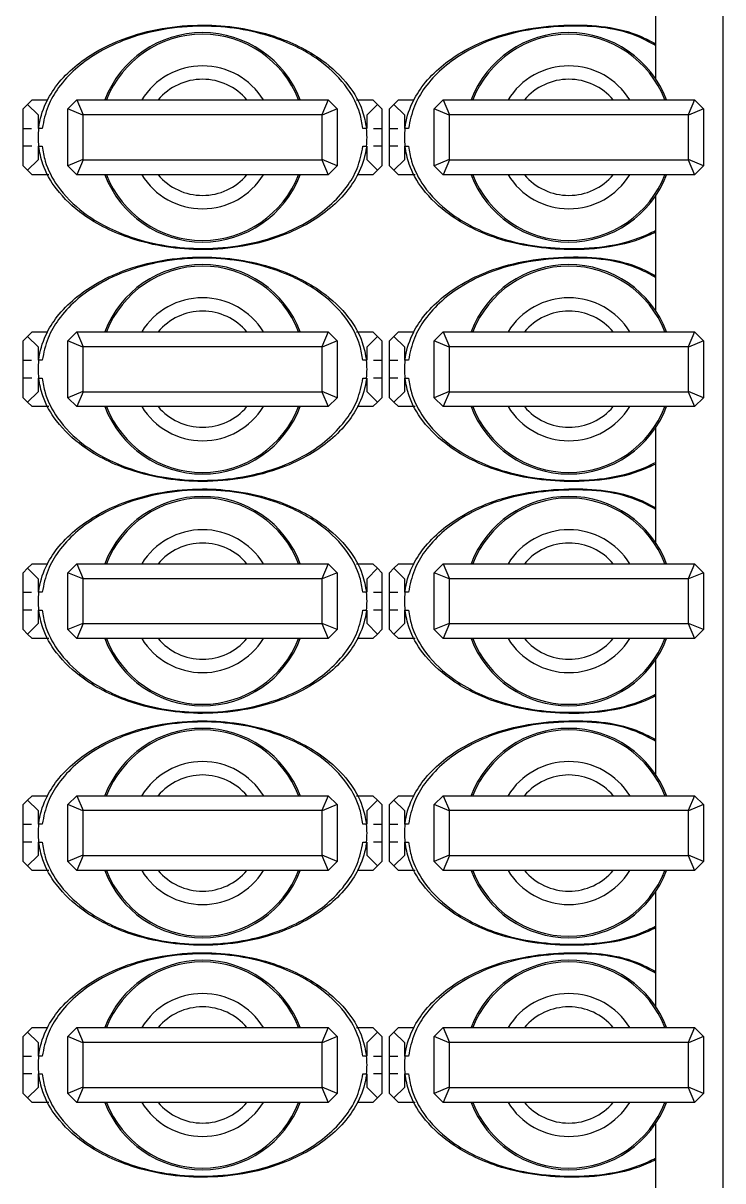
# Model space of a CAD drawing. Header units: millimetres. Extents: x 10 to 584, y 10 to 410.
# Drawn here: x 490.216 to 491.776, y 317.837 to 320.416 of the extents above; entities that cross this region are included whole.
import ezdxf

# ---------------------------------------------------------------- set-up
doc = ezdxf.new("R2010")
doc.units = ezdxf.units.MM

msp = doc.modelspace()

# ---------------------------------------------------------------- linework, layer by layer
at = {"color": 7, "linetype": 'Continuous', "lineweight": 25}
for p, q in [((491.77622, 325.84409), (491.77622, 315.84498)), ((491.62622, 320.54767), (491.62622, 320.29229)), ((490.21622, 320.22498), (490.22622, 320.23498)), ((490.22622, 320.23498), (490.23622, 320.24498)), ((490.22622, 320.23498), (490.24955, 320.21165)), ((490.23622, 320.24498), (490.27145, 320.24498)), ((490.31622, 320.22498), (490.33622, 320.24498)), ((490.33622, 320.24498), (490.89622, 320.24498)), ((490.33622, 320.24498), (490.35003, 320.21165)), ((490.89622, 320.24498), (490.88241, 320.21165)), ((490.89622, 320.24498), (490.91622, 320.22498)), ((490.95925, 320.24498), (490.99622, 320.24498)), ((490.98289, 320.21165), (491.00622, 320.23498)), ((490.99622, 320.24498), (491.00622, 320.23498)), ((491.00622, 320.23498), (491.01622, 320.22498)), ((491.03289, 320.22498), (491.04289, 320.23498)), ((491.04289, 320.23498), (491.05289, 320.24498)), ((491.04289, 320.23498), (491.06622, 320.21165)), ((491.05289, 320.24498), (491.08811, 320.24498)), ((491.13289, 320.22498), (491.15289, 320.24498)), ((491.15289, 320.24498), (491.16669, 320.21165)), ((491.15289, 320.24498), (491.71289, 320.24498)), ((491.71289, 320.24498), (491.69908, 320.21165)), ((491.71289, 320.24498), (491.73289, 320.22498)), ((490.21622, 320.18165), (490.21622, 320.22498)), ((490.24955, 320.21165), (490.24955, 320.18165)), ((490.31622, 320.09831), (490.31622, 320.22498)), ((490.34955, 320.21117), (490.31622, 320.22498)), ((490.35003, 320.21165), (490.34955, 320.21117)), ((490.34955, 320.21117), (490.34955, 320.11212)), ((490.88241, 320.21165), (490.35003, 320.21165)), ((490.88289, 320.21117), (490.88241, 320.21165)), ((490.91622, 320.22498), (490.88289, 320.21117)), ((490.88289, 320.11212), (490.88289, 320.21117)), ((490.91622, 320.22498), (490.91622, 320.09831)), ((490.98289, 320.18165), (490.98289, 320.21165)), ((491.01622, 320.22498), (491.01622, 320.18165)), ((491.03289, 320.18165), (491.03289, 320.22498)), ((491.06622, 320.21165), (491.06622, 320.18165)), ((491.13289, 320.09831), (491.13289, 320.22498)), ((491.16622, 320.21117), (491.13289, 320.22498)), ((491.16669, 320.21165), (491.16622, 320.21117)), ((491.16622, 320.21117), (491.16622, 320.11212)), ((491.69908, 320.21165), (491.16669, 320.21165)), ((491.69955, 320.21117), (491.69908, 320.21165)), ((491.73289, 320.22498), (491.69955, 320.21117)), ((491.69955, 320.11212), (491.69955, 320.21117)), ((491.73289, 320.22498), (491.73289, 320.09831)), ((490.25865, 320.18165), (490.25073, 320.18165)), ((490.98171, 320.18165), (490.97388, 320.18165)), ((491.07532, 320.18165), (491.0674, 320.18165)), ((490.21622, 320.09831), (490.21622, 320.14165)), ((490.24955, 320.14165), (490.24955, 320.11165)), ((490.25073, 320.14165), (490.25857, 320.14165)), ((490.97379, 320.14165), (490.98171, 320.14165)), ((490.98289, 320.11165), (490.98289, 320.14165)), ((491.01622, 320.14165), (491.01622, 320.09831)), ((491.03289, 320.09831), (491.03289, 320.14165)), ((491.06622, 320.14165), (491.06622, 320.11165)), ((491.0674, 320.14165), (491.07523, 320.14165)), ((490.24955, 320.11165), (490.22622, 320.08831)), ((490.34955, 320.11212), (490.31622, 320.09831)), ((490.35003, 320.11165), (490.33622, 320.07831)), ((490.34955, 320.11212), (490.35003, 320.11165)), ((490.35003, 320.11165), (490.88241, 320.11165)), ((490.88241, 320.11165), (490.88289, 320.11212)), ((490.88241, 320.11165), (490.89622, 320.07831)), ((490.91622, 320.09831), (490.88289, 320.11212)), ((491.00622, 320.08831), (490.98289, 320.11165)), ((491.06622, 320.11165), (491.04289, 320.08831)), ((491.16622, 320.11212), (491.13289, 320.09831)), ((491.16669, 320.11165), (491.15289, 320.07831)), ((491.16622, 320.11212), (491.16669, 320.11165)), ((491.16669, 320.11165), (491.69908, 320.11165)), ((491.69908, 320.11165), (491.69955, 320.11212)), ((491.69908, 320.11165), (491.71289, 320.07831)), ((491.73289, 320.09831), (491.69955, 320.11212)), ((490.22622, 320.08831), (490.21622, 320.09831)), ((490.23622, 320.07831), (490.22622, 320.08831)), ((490.27319, 320.07831), (490.23622, 320.07831)), ((490.33622, 320.07831), (490.31622, 320.09831)), ((490.89622, 320.07831), (490.33622, 320.07831)), ((490.91622, 320.09831), (490.89622, 320.07831)), ((490.99622, 320.07831), (490.96099, 320.07831)), ((491.00622, 320.08831), (490.99622, 320.07831)), ((491.01622, 320.09831), (491.00622, 320.08831)), ((491.04289, 320.08831), (491.03289, 320.09831)), ((491.05289, 320.07831), (491.04289, 320.08831)), ((491.08986, 320.07831), (491.05289, 320.07831)), ((491.15289, 320.07831), (491.13289, 320.09831)), ((491.71289, 320.07831), (491.15289, 320.07831)), ((491.73289, 320.09831), (491.71289, 320.07831)), ((491.62622, 320.03101), (491.62622, 319.77562)), ((490.21622, 319.70831), (490.22622, 319.71831)), ((490.22622, 319.71831), (490.23622, 319.72831)), ((490.22622, 319.71831), (490.24955, 319.69498)), ((490.23622, 319.72831), (490.27145, 319.72831)), ((490.31622, 319.70831), (490.33622, 319.72831)), ((490.33622, 319.72831), (490.89622, 319.72831)), ((490.33622, 319.72831), (490.35003, 319.69498)), ((490.89622, 319.72831), (490.88241, 319.69498)), ((490.89622, 319.72831), (490.91622, 319.70831)), ((490.95925, 319.72831), (490.99622, 319.72831)), ((490.98289, 319.69498), (491.00622, 319.71831)), ((490.99622, 319.72831), (491.00622, 319.71831)), ((491.00622, 319.71831), (491.01622, 319.70831)), ((491.03289, 319.70831), (491.04289, 319.71831)), ((491.04289, 319.71831), (491.05289, 319.72831)), ((491.04289, 319.71831), (491.06622, 319.69498)), ((491.05289, 319.72831), (491.08811, 319.72831)), ((491.13289, 319.70831), (491.15289, 319.72831)), ((491.15289, 319.72831), (491.71289, 319.72831)), ((491.15289, 319.72831), (491.16669, 319.69498)), ((491.71289, 319.72831), (491.69908, 319.69498)), ((491.71289, 319.72831), (491.73289, 319.70831)), ((490.21622, 319.66498), (490.21622, 319.70831)), ((490.24955, 319.69498), (490.24955, 319.66498)), ((490.31622, 319.58165), (490.31622, 319.70831)), ((490.34955, 319.69451), (490.31622, 319.70831)), ((490.35003, 319.69498), (490.34955, 319.69451)), ((490.34955, 319.69451), (490.34955, 319.59545)), ((490.88241, 319.69498), (490.35003, 319.69498)), ((490.88289, 319.69451), (490.88241, 319.69498)), ((490.91622, 319.70831), (490.88289, 319.69451)), ((490.88289, 319.59545), (490.88289, 319.69451)), ((490.91622, 319.70831), (490.91622, 319.58165)), ((490.98289, 319.66498), (490.98289, 319.69498)), ((491.01622, 319.70831), (491.01622, 319.66498)), ((491.03289, 319.66498), (491.03289, 319.70831)), ((491.06622, 319.69498), (491.06622, 319.66498)), ((491.13289, 319.58165), (491.13289, 319.70831)), ((491.16622, 319.69451), (491.13289, 319.70831)), ((491.16669, 319.69498), (491.16622, 319.69451)), ((491.16622, 319.69451), (491.16622, 319.59545)), ((491.69908, 319.69498), (491.16669, 319.69498)), ((491.69955, 319.69451), (491.69908, 319.69498)), ((491.73289, 319.70831), (491.69955, 319.69451)), ((491.69955, 319.59545), (491.69955, 319.69451)), ((491.73289, 319.70831), (491.73289, 319.58165)), ((490.25865, 319.66498), (490.25073, 319.66498)), ((490.98171, 319.66498), (490.97388, 319.66498)), ((491.07532, 319.66498), (491.0674, 319.66498)), ((490.21622, 319.58165), (490.21622, 319.62498)), ((490.24955, 319.62498), (490.24955, 319.59498)), ((490.25073, 319.62498), (490.25857, 319.62498)), ((490.97379, 319.62498), (490.98171, 319.62498)), ((490.98289, 319.59498), (490.98289, 319.62498)), ((491.01622, 319.62498), (491.01622, 319.58165)), ((491.03289, 319.58165), (491.03289, 319.62498)), ((491.06622, 319.62498), (491.06622, 319.59498)), ((491.0674, 319.62498), (491.07523, 319.62498)), ((490.24955, 319.59498), (490.22622, 319.57165)), ((490.34955, 319.59545), (490.31622, 319.58165)), ((490.35003, 319.59498), (490.33622, 319.56165)), ((490.34955, 319.59545), (490.35003, 319.59498)), ((490.35003, 319.59498), (490.88241, 319.59498)), ((490.88241, 319.59498), (490.88289, 319.59545)), ((490.88241, 319.59498), (490.89622, 319.56165)), ((490.91622, 319.58165), (490.88289, 319.59545)), ((491.00622, 319.57165), (490.98289, 319.59498)), ((491.06622, 319.59498), (491.04289, 319.57165)), ((491.16622, 319.59545), (491.13289, 319.58165)), ((491.16669, 319.59498), (491.15289, 319.56165)), ((491.16622, 319.59545), (491.16669, 319.59498)), ((491.16669, 319.59498), (491.69908, 319.59498)), ((491.69908, 319.59498), (491.69955, 319.59545)), ((491.69908, 319.59498), (491.71289, 319.56165)), ((491.73289, 319.58165), (491.69955, 319.59545)), ((490.22622, 319.57165), (490.21622, 319.58165)), ((490.23622, 319.56165), (490.22622, 319.57165)), ((490.27319, 319.56165), (490.23622, 319.56165)), ((490.33622, 319.56165), (490.31622, 319.58165)), ((490.89622, 319.56165), (490.33622, 319.56165)), ((490.91622, 319.58165), (490.89622, 319.56165)), ((490.99622, 319.56165), (490.96099, 319.56165)), ((491.00622, 319.57165), (490.99622, 319.56165)), ((491.01622, 319.58165), (491.00622, 319.57165)), ((491.04289, 319.57165), (491.03289, 319.58165)), ((491.05289, 319.56165), (491.04289, 319.57165)), ((491.08986, 319.56165), (491.05289, 319.56165)), ((491.15289, 319.56165), (491.13289, 319.58165)), ((491.71289, 319.56165), (491.15289, 319.56165)), ((491.73289, 319.58165), (491.71289, 319.56165)), ((491.62622, 319.51434), (491.62622, 319.25895)), ((490.21622, 319.19165), (490.22622, 319.20165)), ((490.22622, 319.20165), (490.23622, 319.21165)), ((490.22622, 319.20165), (490.24955, 319.17831)), ((490.23622, 319.21165), (490.27145, 319.21165)), ((490.31622, 319.19165), (490.33622, 319.21165)), ((490.33622, 319.21165), (490.89622, 319.21165)), ((490.33622, 319.21165), (490.35003, 319.17831)), ((490.89622, 319.21165), (490.88241, 319.17831)), ((490.89622, 319.21165), (490.91622, 319.19165)), ((490.95925, 319.21165), (490.99622, 319.21165)), ((490.98289, 319.17831), (491.00622, 319.20165)), ((490.99622, 319.21165), (491.00622, 319.20165)), ((491.00622, 319.20165), (491.01622, 319.19165)), ((491.03289, 319.19165), (491.04289, 319.20165)), ((491.04289, 319.20165), (491.05289, 319.21165)), ((491.04289, 319.20165), (491.06622, 319.17831)), ((491.05289, 319.21165), (491.08811, 319.21165)), ((491.13289, 319.19165), (491.15289, 319.21165)), ((491.15289, 319.21165), (491.16669, 319.17831)), ((491.15289, 319.21165), (491.71289, 319.21165)), ((491.71289, 319.21165), (491.69908, 319.17831)), ((491.71289, 319.21165), (491.73289, 319.19165)), ((490.21622, 319.14831), (490.21622, 319.19165)), ((490.24955, 319.17831), (490.24955, 319.14831)), ((490.31622, 319.06498), (490.31622, 319.19165)), ((490.34955, 319.17784), (490.31622, 319.19165)), ((490.35003, 319.17831), (490.34955, 319.17784)), ((490.34955, 319.17784), (490.34955, 319.07879)), ((490.88241, 319.17831), (490.35003, 319.17831)), ((490.88289, 319.17784), (490.88241, 319.17831)), ((490.91622, 319.19165), (490.88289, 319.17784)), ((490.88289, 319.07879), (490.88289, 319.17784)), ((490.91622, 319.19165), (490.91622, 319.06498)), ((490.98289, 319.14831), (490.98289, 319.17831)), ((491.01622, 319.19165), (491.01622, 319.14831)), ((491.03289, 319.14831), (491.03289, 319.19165)), ((491.06622, 319.17831), (491.06622, 319.14831)), ((491.13289, 319.06498), (491.13289, 319.19165)), ((491.16622, 319.17784), (491.13289, 319.19165)), ((491.16669, 319.17831), (491.16622, 319.17784)), ((491.16622, 319.17784), (491.16622, 319.07879)), ((491.69908, 319.17831), (491.16669, 319.17831)), ((491.69955, 319.17784), (491.69908, 319.17831)), ((491.73289, 319.19165), (491.69955, 319.17784)), ((491.69955, 319.07879), (491.69955, 319.17784)), ((491.73289, 319.19165), (491.73289, 319.06498)), ((490.25865, 319.14831), (490.25073, 319.14831)), ((490.98171, 319.14831), (490.97388, 319.14831)), ((491.07532, 319.14831), (491.0674, 319.14831)), ((490.21622, 319.06498), (490.21622, 319.10831)), ((490.24955, 319.10831), (490.24955, 319.07831)), ((490.25073, 319.10831), (490.25857, 319.10831)), ((490.97379, 319.10831), (490.98171, 319.10831)), ((490.98289, 319.07831), (490.98289, 319.10831)), ((491.01622, 319.10831), (491.01622, 319.06498)), ((491.03289, 319.06498), (491.03289, 319.10831)), ((491.06622, 319.10831), (491.06622, 319.07831)), ((491.0674, 319.10831), (491.07523, 319.10831)), ((490.24955, 319.07831), (490.22622, 319.05498)), ((490.34955, 319.07879), (490.31622, 319.06498)), ((490.35003, 319.07831), (490.33622, 319.04498)), ((490.34955, 319.07879), (490.35003, 319.07831)), ((490.35003, 319.07831), (490.88241, 319.07831)), ((490.88241, 319.07831), (490.88289, 319.07879)), ((490.88241, 319.07831), (490.89622, 319.04498)), ((490.91622, 319.06498), (490.88289, 319.07879)), ((491.00622, 319.05498), (490.98289, 319.07831)), ((491.06622, 319.07831), (491.04289, 319.05498)), ((491.16622, 319.07879), (491.13289, 319.06498)), ((491.16669, 319.07831), (491.15289, 319.04498)), ((491.16622, 319.07879), (491.16669, 319.07831)), ((491.16669, 319.07831), (491.69908, 319.07831)), ((491.69908, 319.07831), (491.69955, 319.07879)), ((491.69908, 319.07831), (491.71289, 319.04498)), ((491.73289, 319.06498), (491.69955, 319.07879)), ((490.22622, 319.05498), (490.21622, 319.06498)), ((490.23622, 319.04498), (490.22622, 319.05498)), ((490.33622, 319.04498), (490.31622, 319.06498)), ((490.91622, 319.06498), (490.89622, 319.04498)), ((491.00622, 319.05498), (490.99622, 319.04498)), ((491.01622, 319.06498), (491.00622, 319.05498)), ((491.04289, 319.05498), (491.03289, 319.06498)), ((491.05289, 319.04498), (491.04289, 319.05498)), ((491.15289, 319.04498), (491.13289, 319.06498)), ((491.73289, 319.06498), (491.71289, 319.04498)), ((490.27319, 319.04498), (490.23622, 319.04498)), ((490.89622, 319.04498), (490.33622, 319.04498)), ((490.99622, 319.04498), (490.96099, 319.04498)), ((491.08986, 319.04498), (491.05289, 319.04498)), ((491.71289, 319.04498), (491.15289, 319.04498)), ((491.62622, 318.99767), (491.62622, 318.74229)), ((490.21622, 318.67498), (490.22622, 318.68498)), ((490.22622, 318.68498), (490.23622, 318.69498)), ((490.22622, 318.68498), (490.24955, 318.66165)), ((490.23622, 318.69498), (490.27145, 318.69498)), ((490.31622, 318.67498), (490.33622, 318.69498)), ((490.33622, 318.69498), (490.35003, 318.66165)), ((490.33622, 318.69498), (490.89622, 318.69498)), ((490.89622, 318.69498), (490.88241, 318.66165)), ((490.89622, 318.69498), (490.91622, 318.67498)), ((490.95925, 318.69498), (490.99622, 318.69498)), ((490.98289, 318.66165), (491.00622, 318.68498)), ((490.99622, 318.69498), (491.00622, 318.68498)), ((491.00622, 318.68498), (491.01622, 318.67498)), ((491.03289, 318.67498), (491.04289, 318.68498)), ((491.04289, 318.68498), (491.05289, 318.69498)), ((491.04289, 318.68498), (491.06622, 318.66165)), ((491.05289, 318.69498), (491.08811, 318.69498)), ((491.13289, 318.67498), (491.15289, 318.69498)), ((491.15289, 318.69498), (491.16669, 318.66165)), ((491.15289, 318.69498), (491.71289, 318.69498)), ((491.71289, 318.69498), (491.69908, 318.66165)), ((491.71289, 318.69498), (491.73289, 318.67498)), ((490.21622, 318.63165), (490.21622, 318.67498)), ((490.24955, 318.66165), (490.24955, 318.63165)), ((490.31622, 318.54831), (490.31622, 318.67498)), ((490.34955, 318.66117), (490.31622, 318.67498)), ((490.35003, 318.66165), (490.34955, 318.66117)), ((490.34955, 318.66117), (490.34955, 318.56212)), ((490.88241, 318.66165), (490.35003, 318.66165)), ((490.88289, 318.66117), (490.88241, 318.66165)), ((490.91622, 318.67498), (490.88289, 318.66117)), ((490.88289, 318.56212), (490.88289, 318.66117)), ((490.91622, 318.67498), (490.91622, 318.54831)), ((490.98289, 318.63165), (490.98289, 318.66165)), ((491.01622, 318.67498), (491.01622, 318.63165)), ((491.03289, 318.63165), (491.03289, 318.67498)), ((491.06622, 318.66165), (491.06622, 318.63165)), ((491.13289, 318.54831), (491.13289, 318.67498)), ((491.16622, 318.66117), (491.13289, 318.67498)), ((491.16669, 318.66165), (491.16622, 318.66117)), ((491.16622, 318.66117), (491.16622, 318.56212)), ((491.69908, 318.66165), (491.16669, 318.66165)), ((491.69955, 318.66117), (491.69908, 318.66165)), ((491.73289, 318.67498), (491.69955, 318.66117)), ((491.69955, 318.56212), (491.69955, 318.66117)), ((491.73289, 318.67498), (491.73289, 318.54831)), ((490.25865, 318.63165), (490.25073, 318.63165)), ((490.98171, 318.63165), (490.97388, 318.63165)), ((491.07532, 318.63165), (491.0674, 318.63165)), ((490.21622, 318.54831), (490.21622, 318.59165)), ((490.24955, 318.59165), (490.24955, 318.56165)), ((490.25073, 318.59165), (490.25857, 318.59165)), ((490.97379, 318.59165), (490.98171, 318.59165)), ((490.98289, 318.56165), (490.98289, 318.59165)), ((491.01622, 318.59165), (491.01622, 318.54831)), ((491.03289, 318.54831), (491.03289, 318.59165)), ((491.06622, 318.59165), (491.06622, 318.56165)), ((491.0674, 318.59165), (491.07523, 318.59165)), ((490.24955, 318.56165), (490.22622, 318.53831)), ((490.34955, 318.56212), (490.31622, 318.54831)), ((490.35003, 318.56165), (490.33622, 318.52831)), ((490.34955, 318.56212), (490.35003, 318.56165)), ((490.35003, 318.56165), (490.88241, 318.56165)), ((490.88241, 318.56165), (490.88289, 318.56212)), ((490.88241, 318.56165), (490.89622, 318.52831)), ((490.91622, 318.54831), (490.88289, 318.56212)), ((491.00622, 318.53831), (490.98289, 318.56165)), ((491.06622, 318.56165), (491.04289, 318.53831)), ((491.16622, 318.56212), (491.13289, 318.54831)), ((491.16669, 318.56165), (491.15289, 318.52831)), ((491.16622, 318.56212), (491.16669, 318.56165)), ((491.16669, 318.56165), (491.69908, 318.56165)), ((491.69908, 318.56165), (491.69955, 318.56212)), ((491.69908, 318.56165), (491.71289, 318.52831)), ((491.73289, 318.54831), (491.69955, 318.56212)), ((490.22622, 318.53831), (490.21622, 318.54831)), ((490.23622, 318.52831), (490.22622, 318.53831)), ((490.33622, 318.52831), (490.31622, 318.54831)), ((490.91622, 318.54831), (490.89622, 318.52831)), ((491.00622, 318.53831), (490.99622, 318.52831)), ((491.01622, 318.54831), (491.00622, 318.53831)), ((491.04289, 318.53831), (491.03289, 318.54831)), ((491.05289, 318.52831), (491.04289, 318.53831)), ((491.15289, 318.52831), (491.13289, 318.54831)), ((491.73289, 318.54831), (491.71289, 318.52831)), ((490.27319, 318.52831), (490.23622, 318.52831)), ((490.89622, 318.52831), (490.33622, 318.52831)), ((490.99622, 318.52831), (490.96099, 318.52831)), ((491.08986, 318.52831), (491.05289, 318.52831)), ((491.71289, 318.52831), (491.15289, 318.52831)), ((491.62622, 318.48101), (491.62622, 318.22562)), ((490.22622, 318.16831), (490.23622, 318.17831)), ((490.23622, 318.17831), (490.27145, 318.17831)), ((490.31622, 318.15831), (490.33622, 318.17831)), ((490.33622, 318.17831), (490.89622, 318.17831)), ((490.33622, 318.17831), (490.35003, 318.14498)), ((490.89622, 318.17831), (490.88241, 318.14498)), ((490.89622, 318.17831), (490.91622, 318.15831)), ((490.95925, 318.17831), (490.99622, 318.17831)), ((490.99622, 318.17831), (491.00622, 318.16831)), ((491.04289, 318.16831), (491.05289, 318.17831)), ((491.05289, 318.17831), (491.08811, 318.17831)), ((491.13289, 318.15831), (491.15289, 318.17831)), ((491.15289, 318.17831), (491.71289, 318.17831)), ((491.15289, 318.17831), (491.16669, 318.14498)), ((491.71289, 318.17831), (491.69908, 318.14498)), ((491.71289, 318.17831), (491.73289, 318.15831)), ((490.21622, 318.15831), (490.22622, 318.16831)), ((490.21622, 318.11498), (490.21622, 318.15831)), ((490.22622, 318.16831), (490.24955, 318.14498)), ((490.24955, 318.14498), (490.24955, 318.11498)), ((490.31622, 318.03165), (490.31622, 318.15831)), ((490.34955, 318.14451), (490.31622, 318.15831)), ((490.35003, 318.14498), (490.34955, 318.14451)), ((490.34955, 318.14451), (490.34955, 318.04545)), ((490.88241, 318.14498), (490.35003, 318.14498)), ((490.88289, 318.14451), (490.88241, 318.14498)), ((490.91622, 318.15831), (490.88289, 318.14451)), ((490.88289, 318.04545), (490.88289, 318.14451)), ((490.91622, 318.15831), (490.91622, 318.03165)), ((490.98289, 318.14498), (491.00622, 318.16831)), ((490.98289, 318.11498), (490.98289, 318.14498)), ((491.00622, 318.16831), (491.01622, 318.15831)), ((491.01622, 318.15831), (491.01622, 318.11498)), ((491.03289, 318.15831), (491.04289, 318.16831)), ((491.03289, 318.11498), (491.03289, 318.15831)), ((491.04289, 318.16831), (491.06622, 318.14498)), ((491.06622, 318.14498), (491.06622, 318.11498)), ((491.13289, 318.03165), (491.13289, 318.15831)), ((491.16622, 318.14451), (491.13289, 318.15831)), ((491.16669, 318.14498), (491.16622, 318.14451)), ((491.16622, 318.14451), (491.16622, 318.04545)), ((491.69908, 318.14498), (491.16669, 318.14498)), ((491.69955, 318.14451), (491.69908, 318.14498)), ((491.73289, 318.15831), (491.69955, 318.14451)), ((491.69955, 318.04545), (491.69955, 318.14451)), ((491.73289, 318.15831), (491.73289, 318.03165)), ((490.25865, 318.11498), (490.25073, 318.11498)), ((490.98171, 318.11498), (490.97388, 318.11498)), ((491.07532, 318.11498), (491.0674, 318.11498)), ((490.21622, 318.03165), (490.21622, 318.07498)), ((490.24955, 318.07498), (490.24955, 318.04498)), ((490.25073, 318.07498), (490.25857, 318.07498)), ((490.97379, 318.07498), (490.98171, 318.07498)), ((490.98289, 318.04498), (490.98289, 318.07498)), ((491.01622, 318.07498), (491.01622, 318.03165)), ((491.03289, 318.03165), (491.03289, 318.07498)), ((491.06622, 318.07498), (491.06622, 318.04498)), ((491.0674, 318.07498), (491.07523, 318.07498)), ((490.24955, 318.04498), (490.22622, 318.02165)), ((490.34955, 318.04545), (490.31622, 318.03165)), ((490.35003, 318.04498), (490.33622, 318.01165)), ((490.34955, 318.04545), (490.35003, 318.04498)), ((490.35003, 318.04498), (490.88241, 318.04498)), ((490.88241, 318.04498), (490.88289, 318.04545)), ((490.88241, 318.04498), (490.89622, 318.01165)), ((490.91622, 318.03165), (490.88289, 318.04545)), ((491.00622, 318.02165), (490.98289, 318.04498)), ((491.06622, 318.04498), (491.04289, 318.02165)), ((491.16622, 318.04545), (491.13289, 318.03165)), ((491.16669, 318.04498), (491.15289, 318.01165)), ((491.16622, 318.04545), (491.16669, 318.04498)), ((491.16669, 318.04498), (491.69908, 318.04498)), ((491.69908, 318.04498), (491.69955, 318.04545)), ((491.69908, 318.04498), (491.71289, 318.01165)), ((491.73289, 318.03165), (491.69955, 318.04545)), ((490.22622, 318.02165), (490.21622, 318.03165)), ((490.23622, 318.01165), (490.22622, 318.02165)), ((490.33622, 318.01165), (490.31622, 318.03165)), ((490.91622, 318.03165), (490.89622, 318.01165)), ((491.00622, 318.02165), (490.99622, 318.01165)), ((491.01622, 318.03165), (491.00622, 318.02165)), ((491.04289, 318.02165), (491.03289, 318.03165)), ((491.05289, 318.01165), (491.04289, 318.02165)), ((491.15289, 318.01165), (491.13289, 318.03165)), ((491.73289, 318.03165), (491.71289, 318.01165)), ((490.27319, 318.01165), (490.23622, 318.01165)), ((490.89622, 318.01165), (490.33622, 318.01165)), ((490.99622, 318.01165), (490.96099, 318.01165)), ((491.08986, 318.01165), (491.05289, 318.01165)), ((491.71289, 318.01165), (491.15289, 318.01165)), ((491.62622, 317.96434), (491.62622, 317.70895))]:
    msp.add_line(p, q, dxfattribs=at)
for centre, start, end in [((490.61622, 320.16165), 20.92483, 159.07517), ((491.43289, 320.16165), 20.92483, 159.07517), ((490.61622, 320.16165), 200.92483, 339.07517), ((491.43289, 320.16165), 200.92483, 339.07517), ((490.61622, 319.64498), 20.92483, 159.07517), ((491.43289, 319.64498), 20.92483, 159.07517), ((490.61622, 319.64498), 200.92483, 339.07517), ((491.43289, 319.64498), 200.92483, 339.07517), ((490.61622, 319.12831), 20.92483, 159.07517), ((491.43289, 319.12831), 20.92483, 159.07517), ((490.61622, 319.12831), 200.92483, 339.07517), ((491.43289, 319.12831), 200.92483, 339.07517), ((490.61622, 318.61165), 20.92483, 159.07517), ((491.43289, 318.61165), 20.92483, 159.07517), ((490.61622, 318.61165), 200.92483, 339.07517), ((491.43289, 318.61165), 200.92483, 339.07517), ((490.61622, 318.09498), 20.92483, 159.07517), ((491.43289, 318.09498), 20.92483, 159.07517), ((490.61622, 318.09498), 200.92483, 339.07517), ((491.43289, 318.09498), 200.92483, 339.07517)]:
    msp.add_arc(centre, 0.23333, start, end, dxfattribs=at)
at = {"color": 59, "linetype": 'Continuous', "lineweight": 25}
for centre, radius, start, end in [((490.61622, 320.16165), 0.22981, 21.26068, 158.73932), ((491.43289, 320.16165), 0.22981, 21.26068, 158.73932), ((490.61622, 320.16165), 0.15921, 31.5611, 148.4389), ((491.43289, 320.16165), 0.15921, 31.5611, 148.4389), ((490.61622, 320.16165), 0.1294, 40.09101, 139.90899), ((491.43289, 320.16165), 0.1294, 40.09101, 139.90899), ((490.61622, 320.16165), 0.22981, 201.26068, 338.73932), ((490.61622, 320.16165), 0.15921, 211.5611, 328.4389), ((490.61622, 320.16165), 0.1294, 220.09101, 319.90899), ((491.43289, 320.16165), 0.22981, 201.26068, 338.73932), ((491.43289, 320.16165), 0.15921, 211.5611, 328.4389), ((491.43289, 320.16165), 0.1294, 220.09101, 319.90899), ((490.61622, 319.64498), 0.22981, 21.26068, 158.73932), ((491.43289, 319.64498), 0.22981, 21.26068, 158.73932), ((490.61622, 319.64498), 0.15921, 31.5611, 148.4389), ((491.43289, 319.64498), 0.15921, 31.5611, 148.4389), ((490.61622, 319.64498), 0.1294, 40.09101, 139.90899), ((491.43289, 319.64498), 0.1294, 40.09101, 139.90899), ((490.61622, 319.64498), 0.22981, 201.26068, 338.73932), ((490.61622, 319.64498), 0.15921, 211.5611, 328.4389), ((490.61622, 319.64498), 0.1294, 220.09101, 319.90899), ((491.43289, 319.64498), 0.22981, 201.26068, 338.73932), ((491.43289, 319.64498), 0.15921, 211.5611, 328.4389), ((491.43289, 319.64498), 0.1294, 220.09101, 319.90899), ((490.61622, 319.12831), 0.22981, 21.26068, 158.73932), ((491.43289, 319.12831), 0.22981, 21.26068, 158.73932), ((490.61622, 319.12831), 0.15921, 31.5611, 148.4389), ((491.43289, 319.12831), 0.15921, 31.5611, 148.4389), ((490.61622, 319.12831), 0.1294, 40.09101, 139.90899), ((491.43289, 319.12831), 0.1294, 40.09101, 139.90899), ((490.61622, 319.12831), 0.22981, 201.26068, 338.73932), ((490.61622, 319.12831), 0.15921, 211.5611, 328.4389), ((490.61622, 319.12831), 0.1294, 220.09101, 319.90899), ((491.43289, 319.12831), 0.22981, 201.26068, 338.73932), ((491.43289, 319.12831), 0.15921, 211.5611, 328.4389), ((491.43289, 319.12831), 0.1294, 220.09101, 319.90899), ((490.61622, 318.61165), 0.22981, 21.26068, 158.73932), ((491.43289, 318.61165), 0.22981, 21.26068, 158.73932), ((490.61622, 318.61165), 0.15921, 31.5611, 148.4389), ((491.43289, 318.61165), 0.15921, 31.5611, 148.4389), ((490.61622, 318.61165), 0.1294, 40.09101, 139.90899), ((491.43289, 318.61165), 0.1294, 40.09101, 139.90899), ((490.61622, 318.61165), 0.22981, 201.26068, 338.73932), ((490.61622, 318.61165), 0.15921, 211.5611, 328.4389), ((490.61622, 318.61165), 0.1294, 220.09101, 319.90899), ((491.43289, 318.61165), 0.22981, 201.26068, 338.73932), ((491.43289, 318.61165), 0.15921, 211.5611, 328.4389), ((491.43289, 318.61165), 0.1294, 220.09101, 319.90899), ((490.61622, 318.09498), 0.22981, 21.26068, 158.73932), ((491.43289, 318.09498), 0.22981, 21.26068, 158.73932), ((490.61622, 318.09498), 0.15921, 31.5611, 148.4389), ((491.43289, 318.09498), 0.15921, 31.5611, 148.4389), ((490.61622, 318.09498), 0.1294, 40.09101, 139.90899), ((491.43289, 318.09498), 0.1294, 40.09101, 139.90899), ((490.61622, 318.09498), 0.22981, 201.26068, 338.73932), ((490.61622, 318.09498), 0.15921, 211.5611, 328.4389), ((490.61622, 318.09498), 0.1294, 220.09101, 319.90899), ((491.43289, 318.09498), 0.22981, 201.26068, 338.73932), ((491.43289, 318.09498), 0.15921, 211.5611, 328.4389), ((491.43289, 318.09498), 0.1294, 220.09101, 319.90899)]:
    msp.add_arc(centre, radius, start, end, dxfattribs=at)
at = {"color": 7, "linetype": 'Continuous', "lineweight": 25}
for centre, start_param, end_param in [((490.61622, 320.16165), 6.2030997, 6.3632709), ((490.61622, 320.16165), 3.0615071, 3.2216782), ((491.43289, 320.16165), 6.2030997, 6.3632709), ((490.61622, 319.64498), 6.2030997, 6.3632709), ((490.61622, 319.64498), 3.0615071, 3.2216782), ((491.43289, 319.64498), 6.2030997, 6.3632709), ((490.61622, 319.12831), 6.2030997, 6.3632709), ((490.61622, 319.12831), 3.0615071, 3.2216782), ((491.43289, 319.12831), 6.2030997, 6.3632709), ((490.61622, 318.61165), 6.2030997, 6.3632709), ((490.61622, 318.61165), 3.0615071, 3.2216782), ((491.43289, 318.61165), 6.2030997, 6.3632709), ((490.61622, 318.09498), 6.2030997, 6.3632709), ((490.61622, 318.09498), 3.0615071, 3.2216782), ((491.43289, 318.09498), 6.2030997, 6.3632709)]:
    msp.add_ellipse(centre, major_axis=(-0.36667, 0), ratio=0.6818182, start_param=start_param, end_param=end_param, dxfattribs=at)
for points, knots in [([(491.0674, 320.18165), (491.06746, 320.18221), (491.06979, 320.20147), (491.08032, 320.23622), (491.11898, 320.2978), (491.17992, 320.34708), (491.28899, 320.39811), (491.42583, 320.41817), (491.55627, 320.40704), (491.61507, 320.37581), (491.62622, 320.36989)], [0, 0, 0, 0, 0.0025465, 0.08742224, 0.16034706, 0.32802069, 0.43095915, 0.70085709, 0.94325333, 1, 1, 1, 1]), ([(490.25073, 320.18165), (490.2508, 320.18221), (490.25313, 320.20147), (490.26366, 320.23622), (490.3023, 320.29779), (490.36328, 320.34714), (490.47221, 320.39788), (490.61034, 320.42057), (490.76429, 320.39776), (490.87545, 320.34484), (490.94065, 320.28388), (490.97268, 320.22911), (490.97917, 320.19501), (490.98171, 320.18165)], [0, 0, 0, 0, 0.0018163, 0.0623534, 0.1143667, 0.233959, 0.3073793, 0.4998825, 0.6727703, 0.8005481, 0.8889323, 0.9564828, 1, 1, 1, 1]), ([(490.97388, 320.18165), (490.97196, 320.19269), (490.9665, 320.22413), (490.9383, 320.2779), (490.87492, 320.34072), (490.76422, 320.39513), (490.61028, 320.41833), (490.47226, 320.395), (490.36399, 320.34278), (490.30494, 320.29189), (490.26881, 320.2308), (490.26211, 320.1984), (490.25865, 320.18165)], [0, 0, 0, 0, 0.0365567, 0.1040975, 0.1943714, 0.3245734, 0.5003947, 0.6961333, 0.770877, 0.8925039, 0.9444139, 1, 1, 1, 1]), ([(490.21622, 320.18165), (490.2171, 320.18165), (490.21842, 320.18165), (490.23077, 320.18165), (490.23484, 320.18165)], [0, 0, 0, 0, 0.6701369, 1, 1, 1, 1]), ([(490.99719, 320.18165), (491.00026, 320.18165), (491.01188, 320.18165), (491.01573, 320.18165), (491.01615, 320.18165), (491.01622, 320.18165)], [0, 0, 0, 0, 0.2301759, 0.8737531, 1, 1, 1, 1]), ([(491.03289, 320.18165), (491.03377, 320.18165), (491.03509, 320.18165), (491.04743, 320.18165), (491.05151, 320.18165)], [0, 0, 0, 0, 0.6701235, 1, 1, 1, 1]), ([(490.23525, 320.14165), (490.23218, 320.14165), (490.22056, 320.14165), (490.21671, 320.14165), (490.21629, 320.14165), (490.21622, 320.14165)], [0, 0, 0, 0, 0.2301759, 0.8737531, 1, 1, 1, 1]), ([(490.98171, 320.14165), (490.98164, 320.14109), (490.97931, 320.12182), (490.96879, 320.08707), (490.93014, 320.02551), (490.86916, 319.97615), (490.76023, 319.92541), (490.6221, 319.90273), (490.46815, 319.92554), (490.35699, 319.97846), (490.29179, 320.03942), (490.25976, 320.09419), (490.25327, 320.12829), (490.25073, 320.14165)], [0, 0, 0, 0, 0.0018163, 0.0623534, 0.1143667, 0.233959, 0.3073793, 0.4998825, 0.6727703, 0.8005481, 0.8889323, 0.9564828, 1, 1, 1, 1]), ([(490.25857, 320.14165), (490.26048, 320.13061), (490.26594, 320.09916), (490.29414, 320.04539), (490.35752, 319.98257), (490.46823, 319.92817), (490.62216, 319.90496), (490.76018, 319.92829), (490.86845, 319.98051), (490.9275, 320.0314), (490.96363, 320.0925), (490.97033, 320.12489), (490.97379, 320.14165)], [0, 0, 0, 0, 0.03655668, 0.10409746, 0.19437138, 0.32457341, 0.50039468, 0.69613329, 0.77087697, 0.89250391, 0.94441391, 1, 1, 1, 1]), ([(491.01622, 320.14165), (491.01534, 320.14165), (491.01402, 320.14165), (491.00167, 320.14165), (490.9976, 320.14165)], [0, 0, 0, 0, 0.6701369, 1, 1, 1, 1]), ([(491.05191, 320.14165), (491.04885, 320.14165), (491.03723, 320.14165), (491.03338, 320.14165), (491.03296, 320.14165), (491.03289, 320.14165)], [0, 0, 0, 0, 0.2301759, 0.8737531, 1, 1, 1, 1]), ([(491.62622, 319.95043), (491.6208, 319.9478), (491.56148, 319.91897), (491.43814, 319.90415), (491.28493, 319.92527), (491.17364, 319.9785), (491.10846, 320.03941), (491.07643, 320.09419), (491.06994, 320.12829), (491.0674, 320.14165)], [0, 0, 0, 0, 0.0271831, 0.2975625, 0.5403912, 0.7198608, 0.8440004, 0.9388782, 1, 1, 1, 1]), ([(490.25073, 319.66498), (490.2508, 319.66554), (490.25313, 319.68481), (490.26366, 319.71956), (490.3023, 319.78112), (490.36328, 319.83048), (490.47221, 319.88121), (490.61034, 319.9039), (490.76429, 319.88109), (490.87545, 319.82817), (490.94065, 319.76721), (490.97268, 319.71244), (490.97917, 319.67834), (490.98171, 319.66498)], [0, 0, 0, 0, 0.0018163, 0.0623534, 0.1143667, 0.233959, 0.3073793, 0.4998825, 0.6727703, 0.8005481, 0.8889323, 0.9564828, 1, 1, 1, 1]), ([(490.97388, 319.66498), (490.97196, 319.67602), (490.9665, 319.70747), (490.9383, 319.76124), (490.87492, 319.82406), (490.76422, 319.87846), (490.61028, 319.90167), (490.47226, 319.87834), (490.36399, 319.82612), (490.30494, 319.77522), (490.26881, 319.71413), (490.26211, 319.68173), (490.25865, 319.66498)], [0, 0, 0, 0, 0.0365567, 0.1040975, 0.1943714, 0.3245734, 0.5003947, 0.6961333, 0.770877, 0.8925039, 0.9444139, 1, 1, 1, 1]), ([(491.0674, 319.66498), (491.06746, 319.66554), (491.06979, 319.68481), (491.08032, 319.71955), (491.11898, 319.78113), (491.17992, 319.83041), (491.28899, 319.88144), (491.42583, 319.9015), (491.55627, 319.89037), (491.61507, 319.85915), (491.62622, 319.85322)], [0, 0, 0, 0, 0.0025465, 0.08742224, 0.16034706, 0.32802069, 0.43095915, 0.70085709, 0.94325333, 1, 1, 1, 1]), ([(490.21622, 319.66498), (490.2171, 319.66498), (490.21842, 319.66498), (490.23077, 319.66498), (490.23484, 319.66498)], [0, 0, 0, 0, 0.6701369, 1, 1, 1, 1]), ([(490.99719, 319.66498), (491.00026, 319.66498), (491.01188, 319.66498), (491.01573, 319.66498), (491.01615, 319.66498), (491.01622, 319.66498)], [0, 0, 0, 0, 0.2301759, 0.8737531, 1, 1, 1, 1]), ([(491.03289, 319.66498), (491.03377, 319.66498), (491.03509, 319.66498), (491.04743, 319.66498), (491.05151, 319.66498)], [0, 0, 0, 0, 0.6701235, 1, 1, 1, 1]), ([(490.23525, 319.62498), (490.23218, 319.62498), (490.22056, 319.62498), (490.21671, 319.62498), (490.21629, 319.62498), (490.21622, 319.62498)], [0, 0, 0, 0, 0.2301759, 0.8737531, 1, 1, 1, 1]), ([(490.98171, 319.62498), (490.98164, 319.62442), (490.97931, 319.60515), (490.96879, 319.57041), (490.93014, 319.50884), (490.86916, 319.45948), (490.76023, 319.40875), (490.6221, 319.38606), (490.46815, 319.40887), (490.35699, 319.46179), (490.29179, 319.52275), (490.25976, 319.57752), (490.25327, 319.61162), (490.25073, 319.62498)], [0, 0, 0, 0, 0.0018163, 0.0623534, 0.1143667, 0.233959, 0.3073793, 0.4998825, 0.6727703, 0.8005481, 0.8889323, 0.9564828, 1, 1, 1, 1]), ([(490.25857, 319.62498), (490.26048, 319.61394), (490.26594, 319.5825), (490.29414, 319.52872), (490.35752, 319.4659), (490.46823, 319.4115), (490.62216, 319.38829), (490.76018, 319.41162), (490.86845, 319.46384), (490.9275, 319.51474), (490.96363, 319.57583), (490.97033, 319.60823), (490.97379, 319.62498)], [0, 0, 0, 0, 0.03655668, 0.10409746, 0.19437138, 0.32457341, 0.50039468, 0.69613329, 0.77087697, 0.89250391, 0.94441391, 1, 1, 1, 1]), ([(491.01622, 319.62498), (491.01534, 319.62498), (491.01402, 319.62498), (491.00167, 319.62498), (490.9976, 319.62498)], [0, 0, 0, 0, 0.6701369, 1, 1, 1, 1]), ([(491.05191, 319.62498), (491.04885, 319.62498), (491.03723, 319.62498), (491.03338, 319.62498), (491.03296, 319.62498), (491.03289, 319.62498)], [0, 0, 0, 0, 0.2301759, 0.8737531, 1, 1, 1, 1]), ([(491.62622, 319.43377), (491.6208, 319.43113), (491.56148, 319.40231), (491.43814, 319.38749), (491.28493, 319.40861), (491.17364, 319.46183), (491.10846, 319.52274), (491.07643, 319.57752), (491.06994, 319.61162), (491.0674, 319.62498)], [0, 0, 0, 0, 0.0271831, 0.2975625, 0.5403912, 0.7198608, 0.8440004, 0.9388782, 1, 1, 1, 1]), ([(490.25073, 319.14831), (490.2508, 319.14888), (490.25313, 319.16814), (490.26366, 319.20289), (490.3023, 319.26446), (490.36328, 319.31381), (490.47221, 319.36455), (490.61034, 319.38723), (490.76429, 319.36443), (490.87545, 319.31151), (490.94065, 319.25054), (490.97268, 319.19577), (490.97917, 319.16167), (490.98171, 319.14831)], [0, 0, 0, 0, 0.0018163, 0.0623534, 0.1143667, 0.233959, 0.3073793, 0.4998825, 0.6727703, 0.8005481, 0.8889323, 0.9564828, 1, 1, 1, 1]), ([(490.97388, 319.14831), (490.97196, 319.15936), (490.9665, 319.1908), (490.9383, 319.24457), (490.87492, 319.30739), (490.76422, 319.3618), (490.61028, 319.385), (490.47226, 319.36167), (490.36399, 319.30945), (490.30494, 319.25856), (490.26881, 319.19746), (490.26211, 319.16507), (490.25865, 319.14831)], [0, 0, 0, 0, 0.0365567, 0.1040975, 0.1943714, 0.3245734, 0.5003947, 0.6961333, 0.770877, 0.8925039, 0.9444139, 1, 1, 1, 1]), ([(491.0674, 319.14831), (491.06746, 319.14888), (491.06979, 319.16814), (491.08032, 319.20289), (491.11898, 319.26446), (491.17992, 319.31375), (491.28899, 319.36477), (491.42583, 319.38483), (491.55627, 319.37371), (491.61507, 319.34248), (491.62622, 319.33656)], [0, 0, 0, 0, 0.0025465, 0.08742224, 0.16034706, 0.32802069, 0.43095915, 0.70085709, 0.94325333, 1, 1, 1, 1]), ([(490.21622, 319.14831), (490.2171, 319.14831), (490.21842, 319.14831), (490.23077, 319.14831), (490.23484, 319.14831)], [0, 0, 0, 0, 0.6701369, 1, 1, 1, 1]), ([(490.99719, 319.14831), (491.00026, 319.14831), (491.01188, 319.14831), (491.01573, 319.14831), (491.01615, 319.14831), (491.01622, 319.14831)], [0, 0, 0, 0, 0.2301759, 0.8737531, 1, 1, 1, 1]), ([(491.03289, 319.14831), (491.03377, 319.14831), (491.03509, 319.14831), (491.04743, 319.14831), (491.05151, 319.14831)], [0, 0, 0, 0, 0.6701369, 1, 1, 1, 1]), ([(490.23525, 319.10831), (490.23218, 319.10831), (490.22056, 319.10831), (490.21671, 319.10831), (490.21629, 319.10831), (490.21622, 319.10831)], [0, 0, 0, 0, 0.2301759, 0.8737531, 1, 1, 1, 1]), ([(490.98171, 319.10831), (490.98164, 319.10775), (490.97931, 319.08849), (490.96879, 319.05374), (490.93014, 318.99217), (490.86916, 318.94282), (490.76023, 318.89208), (490.6221, 318.86939), (490.46815, 318.8922), (490.35699, 318.94512), (490.29179, 319.00608), (490.25976, 319.06085), (490.25327, 319.09495), (490.25073, 319.10831)], [0, 0, 0, 0, 0.0018163, 0.0623534, 0.1143667, 0.233959, 0.3073793, 0.4998825, 0.6727703, 0.8005481, 0.8889323, 0.9564828, 1, 1, 1, 1]), ([(490.25857, 319.10831), (490.26048, 319.09727), (490.26594, 319.06583), (490.29414, 319.01206), (490.35752, 318.94924), (490.46823, 318.89483), (490.62216, 318.87163), (490.76018, 318.89496), (490.86845, 318.94718), (490.9275, 318.99807), (490.96363, 319.05916), (490.97033, 319.09156), (490.97379, 319.10831)], [0, 0, 0, 0, 0.03655668, 0.10409746, 0.19437138, 0.32457341, 0.50039468, 0.69613329, 0.77087697, 0.89250391, 0.94441391, 1, 1, 1, 1]), ([(491.01622, 319.10831), (491.01534, 319.10831), (491.01402, 319.10831), (491.00167, 319.10831), (490.9976, 319.10831)], [0, 0, 0, 0, 0.6701369, 1, 1, 1, 1]), ([(491.05191, 319.10831), (491.04885, 319.10831), (491.03723, 319.10831), (491.03338, 319.10831), (491.03296, 319.10831), (491.03289, 319.10831)], [0, 0, 0, 0, 0.2301759, 0.8737531, 1, 1, 1, 1]), ([(491.62622, 318.9171), (491.6208, 318.91447), (491.56148, 318.88564), (491.43814, 318.87082), (491.28493, 318.89194), (491.17364, 318.94516), (491.10846, 319.00608), (491.07643, 319.06086), (491.06994, 319.09495), (491.0674, 319.10831)], [0, 0, 0, 0, 0.0271831, 0.2975625, 0.5403912, 0.7198608, 0.8440004, 0.9388782, 1, 1, 1, 1]), ([(490.25073, 318.63165), (490.2508, 318.63221), (490.25313, 318.65147), (490.26366, 318.68622), (490.3023, 318.74779), (490.36328, 318.79714), (490.47221, 318.84788), (490.61034, 318.87057), (490.76429, 318.84776), (490.87545, 318.79484), (490.94065, 318.73388), (490.97268, 318.67911), (490.97917, 318.64501), (490.98171, 318.63165)], [0, 0, 0, 0, 0.0018163, 0.0623534, 0.1143667, 0.233959, 0.3073793, 0.4998825, 0.6727703, 0.8005481, 0.8889323, 0.9564828, 1, 1, 1, 1]), ([(490.97388, 318.63165), (490.97196, 318.64269), (490.9665, 318.67413), (490.9383, 318.7279), (490.87492, 318.79072), (490.76422, 318.84513), (490.61028, 318.86833), (490.47226, 318.845), (490.36399, 318.79278), (490.30494, 318.74189), (490.26881, 318.6808), (490.26211, 318.6484), (490.25865, 318.63165)], [0, 0, 0, 0, 0.0365567, 0.1040975, 0.1943714, 0.3245734, 0.5003947, 0.6961333, 0.770877, 0.8925039, 0.9444139, 1, 1, 1, 1]), ([(491.0674, 318.63165), (491.06746, 318.63221), (491.06979, 318.65147), (491.08032, 318.68622), (491.11898, 318.7478), (491.17992, 318.79708), (491.28899, 318.84811), (491.42583, 318.86817), (491.55627, 318.85704), (491.61507, 318.82581), (491.62622, 318.81989)], [0, 0, 0, 0, 0.0025465, 0.08742224, 0.16034706, 0.32802069, 0.43095915, 0.70085709, 0.94325333, 1, 1, 1, 1]), ([(490.21622, 318.63165), (490.2171, 318.63165), (490.21842, 318.63165), (490.23077, 318.63165), (490.23484, 318.63165)], [0, 0, 0, 0, 0.6701369, 1, 1, 1, 1]), ([(490.99719, 318.63165), (491.00026, 318.63165), (491.01188, 318.63165), (491.01573, 318.63165), (491.01615, 318.63165), (491.01622, 318.63165)], [0, 0, 0, 0, 0.2301759, 0.8737531, 1, 1, 1, 1]), ([(491.03289, 318.63165), (491.03377, 318.63165), (491.03509, 318.63165), (491.04743, 318.63165), (491.05151, 318.63165)], [0, 0, 0, 0, 0.6701369, 1, 1, 1, 1]), ([(490.23525, 318.59165), (490.23218, 318.59165), (490.22056, 318.59165), (490.21671, 318.59165), (490.21629, 318.59165), (490.21622, 318.59165)], [0, 0, 0, 0, 0.2301759, 0.8737531, 1, 1, 1, 1]), ([(490.98171, 318.59165), (490.98164, 318.59109), (490.97931, 318.57182), (490.96879, 318.53707), (490.93014, 318.47551), (490.86916, 318.42615), (490.76023, 318.37541), (490.6221, 318.35273), (490.46815, 318.37554), (490.35699, 318.42846), (490.29179, 318.48942), (490.25976, 318.54419), (490.25327, 318.57829), (490.25073, 318.59165)], [0, 0, 0, 0, 0.0018163, 0.0623534, 0.1143667, 0.233959, 0.3073793, 0.4998825, 0.6727703, 0.8005481, 0.8889323, 0.9564828, 1, 1, 1, 1]), ([(490.25857, 318.59165), (490.26048, 318.58061), (490.26594, 318.54916), (490.29414, 318.49539), (490.35752, 318.43257), (490.46823, 318.37817), (490.62216, 318.35496), (490.76018, 318.37829), (490.86845, 318.43051), (490.9275, 318.4814), (490.96363, 318.5425), (490.97033, 318.57489), (490.97379, 318.59165)], [0, 0, 0, 0, 0.03655668, 0.10409746, 0.19437138, 0.32457341, 0.50039468, 0.69613329, 0.77087697, 0.89250391, 0.94441391, 1, 1, 1, 1]), ([(491.01622, 318.59165), (491.01534, 318.59165), (491.01402, 318.59165), (491.00167, 318.59165), (490.9976, 318.59165)], [0, 0, 0, 0, 0.6701369, 1, 1, 1, 1]), ([(491.05191, 318.59165), (491.04885, 318.59165), (491.03723, 318.59165), (491.03338, 318.59165), (491.03296, 318.59165), (491.03289, 318.59165)], [0, 0, 0, 0, 0.2301759, 0.8737531, 1, 1, 1, 1]), ([(491.62622, 318.40043), (491.6208, 318.3978), (491.56148, 318.36897), (491.43814, 318.35415), (491.28493, 318.37527), (491.17364, 318.4285), (491.10846, 318.48941), (491.07643, 318.54419), (491.06994, 318.57829), (491.0674, 318.59165)], [0, 0, 0, 0, 0.0271831, 0.2975625, 0.5403912, 0.7198608, 0.8440004, 0.9388782, 1, 1, 1, 1]), ([(490.25073, 318.11498), (490.2508, 318.11554), (490.25313, 318.13481), (490.26366, 318.16956), (490.3023, 318.23112), (490.36328, 318.28048), (490.47221, 318.33121), (490.61034, 318.3539), (490.76429, 318.33109), (490.87545, 318.27817), (490.94065, 318.21721), (490.97268, 318.16244), (490.97917, 318.12834), (490.98171, 318.11498)], [0, 0, 0, 0, 0.0018163, 0.0623534, 0.1143667, 0.233959, 0.3073793, 0.4998825, 0.6727703, 0.8005481, 0.8889323, 0.9564828, 1, 1, 1, 1]), ([(490.97388, 318.11498), (490.97196, 318.12602), (490.9665, 318.15747), (490.9383, 318.21124), (490.87492, 318.27406), (490.76422, 318.32846), (490.61028, 318.35167), (490.47226, 318.32834), (490.36399, 318.27612), (490.30494, 318.22522), (490.26881, 318.16413), (490.26211, 318.13173), (490.25865, 318.11498)], [0, 0, 0, 0, 0.0365567, 0.1040975, 0.1943714, 0.3245734, 0.5003947, 0.6961333, 0.770877, 0.8925039, 0.9444139, 1, 1, 1, 1]), ([(491.0674, 318.11498), (491.06746, 318.11554), (491.06979, 318.13481), (491.08032, 318.16955), (491.11898, 318.23113), (491.17992, 318.28041), (491.28899, 318.33144), (491.42583, 318.3515), (491.55627, 318.34037), (491.61507, 318.30915), (491.62622, 318.30322)], [0, 0, 0, 0, 0.0025465, 0.08742224, 0.16034706, 0.32802069, 0.43095915, 0.70085709, 0.94325333, 1, 1, 1, 1]), ([(490.21622, 318.11498), (490.2171, 318.11498), (490.21842, 318.11498), (490.23077, 318.11498), (490.23484, 318.11498)], [0, 0, 0, 0, 0.6701235, 1, 1, 1, 1]), ([(490.99719, 318.11498), (491.00026, 318.11498), (491.01188, 318.11498), (491.01573, 318.11498), (491.01615, 318.11498), (491.01622, 318.11498)], [0, 0, 0, 0, 0.2301759, 0.8737531, 1, 1, 1, 1]), ([(491.03289, 318.11498), (491.03377, 318.11498), (491.03509, 318.11498), (491.04743, 318.11498), (491.05151, 318.11498)], [0, 0, 0, 0, 0.6701235, 1, 1, 1, 1]), ([(490.23525, 318.07498), (490.23218, 318.07498), (490.22056, 318.07498), (490.21671, 318.07498), (490.21629, 318.07498), (490.21622, 318.07498)], [0, 0, 0, 0, 0.2301759, 0.8737531, 1, 1, 1, 1]), ([(490.98171, 318.07498), (490.98164, 318.07442), (490.97931, 318.05515), (490.96879, 318.02041), (490.93014, 317.95884), (490.86916, 317.90948), (490.76023, 317.85875), (490.6221, 317.83606), (490.46815, 317.85887), (490.35699, 317.91179), (490.29179, 317.97275), (490.25976, 318.02752), (490.25327, 318.06162), (490.25073, 318.07498)], [0, 0, 0, 0, 0.0018163, 0.0623534, 0.1143667, 0.233959, 0.3073793, 0.4998825, 0.6727703, 0.8005481, 0.8889323, 0.9564828, 1, 1, 1, 1]), ([(490.25857, 318.07498), (490.26048, 318.06394), (490.26594, 318.0325), (490.29414, 317.97872), (490.35752, 317.9159), (490.46823, 317.8615), (490.62216, 317.83829), (490.76018, 317.86162), (490.86845, 317.91384), (490.9275, 317.96474), (490.96363, 318.02583), (490.97033, 318.05823), (490.97379, 318.07498)], [0, 0, 0, 0, 0.03655668, 0.10409746, 0.19437138, 0.32457341, 0.50039468, 0.69613329, 0.77087697, 0.89250391, 0.94441391, 1, 1, 1, 1]), ([(491.01622, 318.07498), (491.01534, 318.07498), (491.01402, 318.07498), (491.00167, 318.07498), (490.9976, 318.07498)], [0, 0, 0, 0, 0.6701369, 1, 1, 1, 1]), ([(491.05191, 318.07498), (491.04885, 318.07498), (491.03723, 318.07498), (491.03338, 318.07498), (491.03296, 318.07498), (491.03289, 318.07498)], [0, 0, 0, 0, 0.2301759, 0.8737531, 1, 1, 1, 1]), ([(491.62622, 317.88377), (491.6208, 317.88113), (491.56148, 317.85231), (491.43814, 317.83749), (491.28493, 317.85861), (491.17364, 317.91183), (491.10846, 317.97274), (491.07643, 318.02752), (491.06994, 318.06162), (491.0674, 318.07498)], [0, 0, 0, 0, 0.0271831, 0.2975625, 0.5403912, 0.7198608, 0.8440004, 0.9388782, 1, 1, 1, 1])]:
    msp.add_open_spline(points, degree=3, knots=knots, dxfattribs=at)
at = {"color": 59, "linetype": 'Continuous', "lineweight": 25}
for points, knots in [([(491.62622, 320.3662), (491.61498, 320.3724), (491.55653, 320.40463), (491.4257, 320.41587), (491.28904, 320.39524), (491.18063, 320.34272), (491.12161, 320.2919), (491.08548, 320.2308), (491.07878, 320.1984), (491.07532, 320.18165)], [0, 0, 0, 0, 0.0583791, 0.3034938, 0.5763755, 0.6805766, 0.8501383, 0.9225067, 1, 1, 1, 1]), ([(491.07523, 320.14165), (491.07715, 320.13061), (491.08261, 320.09916), (491.11081, 320.04538), (491.17417, 319.98261), (491.28502, 319.92789), (491.43814, 319.90643), (491.56174, 319.92168), (491.6207, 319.95147), (491.62622, 319.95426)], [0, 0, 0, 0, 0.051031, 0.1453139, 0.2713309, 0.4530853, 0.6985213, 0.9717608, 1, 1, 1, 1]), ([(491.62622, 319.84953), (491.61498, 319.85573), (491.55653, 319.88796), (491.4257, 319.8992), (491.28904, 319.87857), (491.18063, 319.82605), (491.12161, 319.77523), (491.08548, 319.71413), (491.07878, 319.68173), (491.07532, 319.66498)], [0, 0, 0, 0, 0.0583791, 0.3034938, 0.5763755, 0.6805766, 0.8501383, 0.9225067, 1, 1, 1, 1]), ([(491.07523, 319.62498), (491.07715, 319.61394), (491.08261, 319.5825), (491.11081, 319.52872), (491.17417, 319.46595), (491.28502, 319.41123), (491.43814, 319.38976), (491.56174, 319.40501), (491.6207, 319.4348), (491.62622, 319.43759)], [0, 0, 0, 0, 0.051031, 0.1453139, 0.2713309, 0.4530853, 0.6985213, 0.9717608, 1, 1, 1, 1]), ([(491.62622, 319.33287), (491.61498, 319.33907), (491.55653, 319.37129), (491.4257, 319.38253), (491.28904, 319.3619), (491.18063, 319.30938), (491.12161, 319.25857), (491.08548, 319.19746), (491.07878, 319.16507), (491.07532, 319.14831)], [0, 0, 0, 0, 0.0583791, 0.3034938, 0.5763755, 0.6805766, 0.8501383, 0.9225067, 1, 1, 1, 1]), ([(491.07523, 319.10831), (491.07715, 319.09727), (491.08261, 319.06583), (491.11081, 319.01205), (491.17417, 318.94928), (491.28502, 318.89456), (491.43814, 318.87309), (491.56174, 318.88835), (491.6207, 318.91814), (491.62622, 318.92093)], [0, 0, 0, 0, 0.051031, 0.1453139, 0.2713309, 0.4530853, 0.6985213, 0.9717608, 1, 1, 1, 1]), ([(491.62622, 318.8162), (491.61498, 318.8224), (491.55653, 318.85463), (491.4257, 318.86587), (491.28904, 318.84524), (491.18063, 318.79272), (491.12161, 318.7419), (491.08548, 318.6808), (491.07878, 318.6484), (491.07532, 318.63165)], [0, 0, 0, 0, 0.0583791, 0.3034938, 0.5763755, 0.6805766, 0.8501383, 0.9225067, 1, 1, 1, 1]), ([(491.07523, 318.59165), (491.07715, 318.58061), (491.08261, 318.54916), (491.11081, 318.49538), (491.17417, 318.43261), (491.28502, 318.37789), (491.43814, 318.35643), (491.56174, 318.37168), (491.6207, 318.40147), (491.62622, 318.40426)], [0, 0, 0, 0, 0.051031, 0.1453139, 0.2713309, 0.4530853, 0.6985213, 0.9717608, 1, 1, 1, 1]), ([(491.62622, 318.29953), (491.61498, 318.30573), (491.55653, 318.33796), (491.4257, 318.3492), (491.28904, 318.32857), (491.18063, 318.27605), (491.12161, 318.22523), (491.08548, 318.16413), (491.07878, 318.13173), (491.07532, 318.11498)], [0, 0, 0, 0, 0.0583791, 0.3034938, 0.5763755, 0.6805766, 0.8501383, 0.9225067, 1, 1, 1, 1]), ([(491.07523, 318.07498), (491.07715, 318.06394), (491.08261, 318.0325), (491.11081, 317.97872), (491.17417, 317.91595), (491.28502, 317.86123), (491.43814, 317.83976), (491.56174, 317.85501), (491.6207, 317.8848), (491.62622, 317.88759)], [0, 0, 0, 0, 0.051031, 0.1453139, 0.2713309, 0.4530853, 0.6985213, 0.9717608, 1, 1, 1, 1])]:
    msp.add_open_spline(points, degree=3, knots=knots, dxfattribs=at)
at = {"color": 7, "linetype": 'Continuous', "lineweight": 25}
for points in [[(490.21622, 320.14165), (490.21622, 320.14831), (490.21622, 320.16165), (490.21622, 320.17498), (490.21622, 320.18165)], [(491.01622, 320.18165), (491.01622, 320.17498), (491.01622, 320.16165), (491.01622, 320.14831), (491.01622, 320.14165)], [(491.03289, 320.14165), (491.03289, 320.14831), (491.03289, 320.16165), (491.03289, 320.17498), (491.03289, 320.18165)], [(490.21622, 319.62498), (490.21622, 319.63165), (490.21622, 319.64498), (490.21622, 319.65831), (490.21622, 319.66498)], [(491.01622, 319.66498), (491.01622, 319.65831), (491.01622, 319.64498), (491.01622, 319.63165), (491.01622, 319.62498)], [(491.03289, 319.62498), (491.03289, 319.63165), (491.03289, 319.64498), (491.03289, 319.65831), (491.03289, 319.66498)], [(490.21622, 319.10831), (490.21622, 319.11498), (490.21622, 319.12831), (490.21622, 319.14165), (490.21622, 319.14831)], [(491.01622, 319.14831), (491.01622, 319.14165), (491.01622, 319.12831), (491.01622, 319.11498), (491.01622, 319.10831)], [(491.03289, 319.10831), (491.03289, 319.11498), (491.03289, 319.12831), (491.03289, 319.14165), (491.03289, 319.14831)], [(490.21622, 318.59165), (490.21622, 318.59831), (490.21622, 318.61165), (490.21622, 318.62498), (490.21622, 318.63165)], [(491.01622, 318.63165), (491.01622, 318.62498), (491.01622, 318.61165), (491.01622, 318.59831), (491.01622, 318.59165)], [(491.03289, 318.59165), (491.03289, 318.59831), (491.03289, 318.61165), (491.03289, 318.62498), (491.03289, 318.63165)], [(490.21622, 318.07498), (490.21622, 318.08165), (490.21622, 318.09498), (490.21622, 318.10831), (490.21622, 318.11498)], [(491.01622, 318.11498), (491.01622, 318.10831), (491.01622, 318.09498), (491.01622, 318.08165), (491.01622, 318.07498)], [(491.03289, 318.07498), (491.03289, 318.08165), (491.03289, 318.09498), (491.03289, 318.10831), (491.03289, 318.11498)]]:
    msp.add_open_spline(points, degree=3, dxfattribs=at)

doc.saveas('drawing.dxf')
